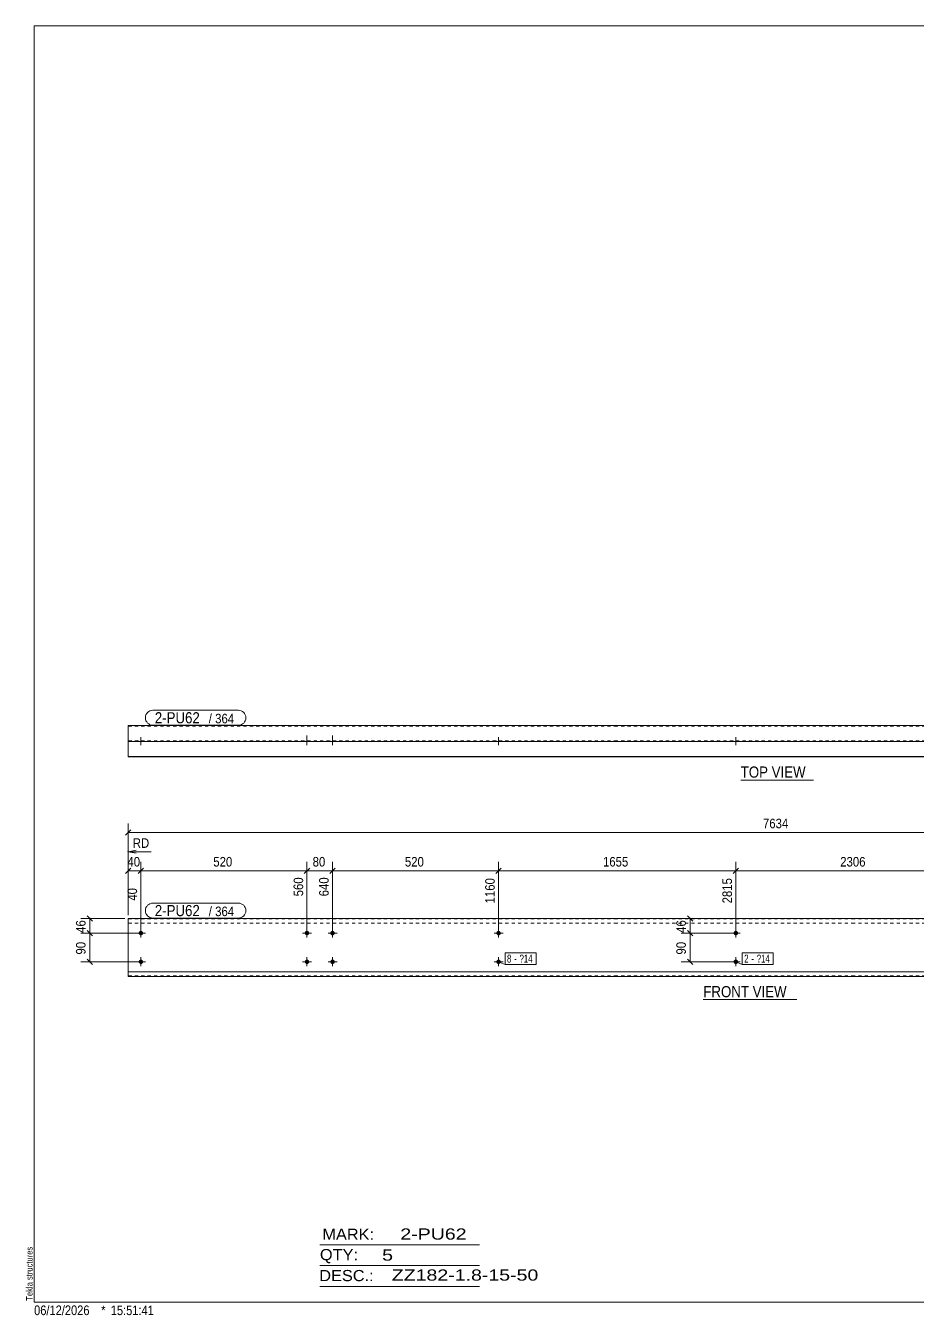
# Model space of a CAD drawing. Header units: millimetres. Extents: x 2 to 579, y 1 to 405.
# Drawn here: x 2.4 to 281.5, y 1 to 405 of the extents above; entities that cross this region are included whole.
import ezdxf

# ---------------------------------------------------------------- set-up
doc = ezdxf.new("R2010")
doc.units = ezdxf.units.MM
doc.linetypes.add('XKITLINE00', pattern=[0])
doc.linetypes.add('XKITLINE01', pattern=[4, 1, -1, 1, -1])
for name, color, linetype, lineweight in [('Bolt', 3, 'Continuous', 0), ('BoltMark', 7, 'Continuous', 0), ('Dimensions', 7, 'Continuous', 0), ('DrawingSheet', 5, 'Continuous', 0), ('OtherObjectType', 7, 'Continuous', 0), ('Part', 2, 'Continuous', 0), ('PartMark', 7, 'Continuous', 0)]:
    doc.layers.add(name, color=color, linetype=linetype, lineweight=lineweight)
doc.styles.add('ARIAL', font='ARIAL.TTF')
doc.styles.add('ARIAL_NARROW', font='ARIALN.TTF')

# ---------------------------------------------------------------- blocks, each defined once
blk = doc.blocks.new('*A2')
at = {"layer": 'Bolt'}
for points in [[(225.44, 120.67), (225.44, 120.63), (225.44, 120.6), (225.43, 120.56), (225.42, 120.53), (225.41, 120.5), (225.4, 120.46), (225.39, 120.43), (225.38, 120.4), (225.36, 120.37), (225.34, 120.34), (225.33, 120.31), (225.31, 120.28), (225.29, 120.26), (225.26, 120.23), (225.24, 120.2), (225.21, 120.18), (225.19, 120.16), (225.16, 120.14), (225.13, 120.12), (225.1, 120.1), (225.07, 120.08), (225.04, 120.07), (225.01, 120.05), (224.98, 120.04), (224.95, 120.03), (224.91, 120.02), (224.88, 120.01), (224.85, 120.01), (224.81, 120), (224.78, 120), (224.74, 120), (224.71, 120), (224.68, 120), (224.64, 120.01), (224.61, 120.01), (224.57, 120.02), (224.54, 120.03), (224.51, 120.04), (224.48, 120.05), (224.44, 120.07), (224.41, 120.08), (224.38, 120.1), (224.36, 120.12), (224.33, 120.14), (224.3, 120.16), (224.27, 120.18), (224.25, 120.2), (224.23, 120.23), (224.2, 120.26), (224.18, 120.28), (224.16, 120.31), (224.14, 120.34), (224.13, 120.37), (224.11, 120.4), (224.1, 120.43), (224.08, 120.46), (224.07, 120.5), (224.06, 120.53), (224.06, 120.56), (224.05, 120.6), (224.05, 120.63), (224.04, 120.67), (224.04, 120.7), (224.04, 120.73), (224.05, 120.77), (224.05, 120.8), (224.06, 120.84), (224.06, 120.87), (224.07, 120.9), (224.08, 120.94), (224.1, 120.97), (224.11, 121), (224.13, 121.03), (224.14, 121.06), (224.16, 121.09), (224.18, 121.12), (224.2, 121.14), (224.23, 121.17), (224.25, 121.19), (224.27, 121.22), (224.3, 121.24), (224.33, 121.26), (224.36, 121.28), (224.38, 121.3), (224.41, 121.32), (224.44, 121.33), (224.48, 121.35), (224.51, 121.36), (224.54, 121.37), (224.57, 121.38), (224.61, 121.39), (224.64, 121.39), (224.68, 121.4), (224.71, 121.4), (224.74, 121.4), (224.78, 121.4), (224.81, 121.4), (224.85, 121.39), (224.88, 121.39), (224.91, 121.38), (224.95, 121.37), (224.98, 121.36), (225.01, 121.35), (225.04, 121.33), (225.07, 121.32), (225.1, 121.3), (225.13, 121.28), (225.16, 121.26), (225.19, 121.24), (225.21, 121.22), (225.24, 121.19), (225.26, 121.17), (225.29, 121.14), (225.31, 121.12), (225.33, 121.09), (225.34, 121.06), (225.36, 121.03), (225.38, 121), (225.39, 120.97), (225.4, 120.94), (225.41, 120.9), (225.42, 120.87), (225.43, 120.84), (225.44, 120.8), (225.44, 120.77), (225.44, 120.73), (225.44, 120.7)], [(225.44, 111.67), (225.44, 111.63), (225.44, 111.6), (225.43, 111.56), (225.42, 111.53), (225.41, 111.5), (225.4, 111.46), (225.39, 111.43), (225.38, 111.4), (225.36, 111.37), (225.34, 111.34), (225.33, 111.31), (225.31, 111.28), (225.29, 111.26), (225.26, 111.23), (225.24, 111.2), (225.21, 111.18), (225.19, 111.16), (225.16, 111.14), (225.13, 111.12), (225.1, 111.1), (225.07, 111.08), (225.04, 111.07), (225.01, 111.05), (224.98, 111.04), (224.95, 111.03), (224.91, 111.02), (224.88, 111.01), (224.85, 111.01), (224.81, 111), (224.78, 111), (224.74, 111), (224.71, 111), (224.68, 111), (224.64, 111.01), (224.61, 111.01), (224.57, 111.02), (224.54, 111.03), (224.51, 111.04), (224.48, 111.05), (224.44, 111.07), (224.41, 111.08), (224.38, 111.1), (224.36, 111.12), (224.33, 111.14), (224.3, 111.16), (224.27, 111.18), (224.25, 111.2), (224.23, 111.23), (224.2, 111.26), (224.18, 111.28), (224.16, 111.31), (224.14, 111.34), (224.13, 111.37), (224.11, 111.4), (224.1, 111.43), (224.08, 111.46), (224.07, 111.5), (224.06, 111.53), (224.06, 111.56), (224.05, 111.6), (224.05, 111.63), (224.04, 111.67), (224.04, 111.7), (224.04, 111.73), (224.05, 111.77), (224.05, 111.8), (224.06, 111.84), (224.06, 111.87), (224.07, 111.9), (224.08, 111.94), (224.1, 111.97), (224.11, 112), (224.13, 112.03), (224.14, 112.06), (224.16, 112.09), (224.18, 112.12), (224.2, 112.14), (224.23, 112.17), (224.25, 112.19), (224.27, 112.22), (224.3, 112.24), (224.33, 112.26), (224.36, 112.28), (224.38, 112.3), (224.41, 112.32), (224.44, 112.33), (224.48, 112.35), (224.51, 112.36), (224.54, 112.37), (224.57, 112.38), (224.61, 112.39), (224.64, 112.39), (224.68, 112.4), (224.71, 112.4), (224.74, 112.4), (224.78, 112.4), (224.81, 112.4), (224.85, 112.39), (224.88, 112.39), (224.91, 112.38), (224.95, 112.37), (224.98, 112.36), (225.01, 112.35), (225.04, 112.33), (225.07, 112.32), (225.1, 112.3), (225.13, 112.28), (225.16, 112.26), (225.19, 112.24), (225.21, 112.22), (225.24, 112.19), (225.26, 112.17), (225.29, 112.14), (225.31, 112.12), (225.33, 112.09), (225.34, 112.06), (225.36, 112.03), (225.38, 112), (225.39, 111.97), (225.4, 111.94), (225.41, 111.9), (225.42, 111.87), (225.43, 111.84), (225.44, 111.8), (225.44, 111.77), (225.44, 111.73), (225.44, 111.7)]]:
    blk.add_hatch(color=3, dxfattribs=at).paths.add_polyline_path(points, flags=17)
at = {"layer": 'Bolt', "color": 3, "linetype": 'XKITLINE00', "lineweight": 0}
for p, q in [((224.74, 122.1), (224.74, 119.3)), ((223.34, 120.7), (226.14, 120.7)), ((223.34, 111.7), (226.14, 111.7)), ((224.74, 113.1), (224.74, 110.3))]:
    blk.add_line(p, q, dxfattribs=at)
blk = doc.blocks.new('*A4')
at = {"layer": 'Bolt'}
for points in [[(91.15, 120.67), (91.15, 120.63), (91.14, 120.6), (91.14, 120.56), (91.13, 120.53), (91.12, 120.5), (91.11, 120.46), (91.1, 120.43), (91.08, 120.4), (91.07, 120.37), (91.05, 120.34), (91.03, 120.31), (91.01, 120.28), (90.99, 120.26), (90.97, 120.23), (90.94, 120.2), (90.92, 120.18), (90.89, 120.16), (90.87, 120.14), (90.84, 120.12), (90.81, 120.1), (90.78, 120.08), (90.75, 120.07), (90.72, 120.05), (90.69, 120.04), (90.65, 120.03), (90.62, 120.02), (90.59, 120.01), (90.55, 120.01), (90.52, 120), (90.48, 120), (90.45, 120), (90.42, 120), (90.38, 120), (90.35, 120.01), (90.31, 120.01), (90.28, 120.02), (90.25, 120.03), (90.21, 120.04), (90.18, 120.05), (90.15, 120.07), (90.12, 120.08), (90.09, 120.1), (90.06, 120.12), (90.03, 120.14), (90.01, 120.16), (89.98, 120.18), (89.96, 120.2), (89.93, 120.23), (89.91, 120.26), (89.89, 120.28), (89.87, 120.31), (89.85, 120.34), (89.83, 120.37), (89.82, 120.4), (89.8, 120.43), (89.79, 120.46), (89.78, 120.5), (89.77, 120.53), (89.76, 120.56), (89.76, 120.6), (89.75, 120.63), (89.75, 120.67), (89.75, 120.7), (89.75, 120.73), (89.75, 120.77), (89.76, 120.8), (89.76, 120.84), (89.77, 120.87), (89.78, 120.9), (89.79, 120.94), (89.8, 120.97), (89.82, 121), (89.83, 121.03), (89.85, 121.06), (89.87, 121.09), (89.89, 121.12), (89.91, 121.14), (89.93, 121.17), (89.96, 121.19), (89.98, 121.22), (90.01, 121.24), (90.03, 121.26), (90.06, 121.28), (90.09, 121.3), (90.12, 121.32), (90.15, 121.33), (90.18, 121.35), (90.21, 121.36), (90.25, 121.37), (90.28, 121.38), (90.31, 121.39), (90.35, 121.39), (90.38, 121.4), (90.42, 121.4), (90.45, 121.4), (90.48, 121.4), (90.52, 121.4), (90.55, 121.39), (90.59, 121.39), (90.62, 121.38), (90.65, 121.37), (90.69, 121.36), (90.72, 121.35), (90.75, 121.33), (90.78, 121.32), (90.81, 121.3), (90.84, 121.28), (90.87, 121.26), (90.89, 121.24), (90.92, 121.22), (90.94, 121.19), (90.97, 121.17), (90.99, 121.14), (91.01, 121.12), (91.03, 121.09), (91.05, 121.06), (91.07, 121.03), (91.08, 121), (91.1, 120.97), (91.11, 120.94), (91.12, 120.9), (91.13, 120.87), (91.14, 120.84), (91.14, 120.8), (91.15, 120.77), (91.15, 120.73), (91.15, 120.7)], [(99.15, 120.67), (99.15, 120.63), (99.14, 120.6), (99.14, 120.56), (99.13, 120.53), (99.12, 120.5), (99.11, 120.46), (99.1, 120.43), (99.08, 120.4), (99.07, 120.37), (99.05, 120.34), (99.03, 120.31), (99.01, 120.28), (98.99, 120.26), (98.97, 120.23), (98.94, 120.2), (98.92, 120.18), (98.89, 120.16), (98.87, 120.14), (98.84, 120.12), (98.81, 120.1), (98.78, 120.08), (98.75, 120.07), (98.72, 120.05), (98.69, 120.04), (98.65, 120.03), (98.62, 120.02), (98.59, 120.01), (98.55, 120.01), (98.52, 120), (98.48, 120), (98.45, 120), (98.42, 120), (98.38, 120), (98.35, 120.01), (98.31, 120.01), (98.28, 120.02), (98.25, 120.03), (98.21, 120.04), (98.18, 120.05), (98.15, 120.07), (98.12, 120.08), (98.09, 120.1), (98.06, 120.12), (98.03, 120.14), (98.01, 120.16), (97.98, 120.18), (97.96, 120.2), (97.93, 120.23), (97.91, 120.26), (97.89, 120.28), (97.87, 120.31), (97.85, 120.34), (97.83, 120.37), (97.82, 120.4), (97.8, 120.43), (97.79, 120.46), (97.78, 120.5), (97.77, 120.53), (97.76, 120.56), (97.76, 120.6), (97.75, 120.63), (97.75, 120.67), (97.75, 120.7), (97.75, 120.73), (97.75, 120.77), (97.76, 120.8), (97.76, 120.84), (97.77, 120.87), (97.78, 120.9), (97.79, 120.94), (97.8, 120.97), (97.82, 121), (97.83, 121.03), (97.85, 121.06), (97.87, 121.09), (97.89, 121.12), (97.91, 121.14), (97.93, 121.17), (97.96, 121.19), (97.98, 121.22), (98.01, 121.24), (98.03, 121.26), (98.06, 121.28), (98.09, 121.3), (98.12, 121.32), (98.15, 121.33), (98.18, 121.35), (98.21, 121.36), (98.25, 121.37), (98.28, 121.38), (98.31, 121.39), (98.35, 121.39), (98.38, 121.4), (98.42, 121.4), (98.45, 121.4), (98.48, 121.4), (98.52, 121.4), (98.55, 121.39), (98.59, 121.39), (98.62, 121.38), (98.65, 121.37), (98.69, 121.36), (98.72, 121.35), (98.75, 121.33), (98.78, 121.32), (98.81, 121.3), (98.84, 121.28), (98.87, 121.26), (98.89, 121.24), (98.92, 121.22), (98.94, 121.19), (98.97, 121.17), (98.99, 121.14), (99.01, 121.12), (99.03, 121.09), (99.05, 121.06), (99.07, 121.03), (99.08, 121), (99.1, 120.97), (99.11, 120.94), (99.12, 120.9), (99.13, 120.87), (99.14, 120.84), (99.14, 120.8), (99.15, 120.77), (99.15, 120.73), (99.15, 120.7)], [(91.15, 111.67), (91.15, 111.63), (91.14, 111.6), (91.14, 111.56), (91.13, 111.53), (91.12, 111.5), (91.11, 111.46), (91.1, 111.43), (91.08, 111.4), (91.07, 111.37), (91.05, 111.34), (91.03, 111.31), (91.01, 111.28), (90.99, 111.26), (90.97, 111.23), (90.94, 111.2), (90.92, 111.18), (90.89, 111.16), (90.87, 111.14), (90.84, 111.12), (90.81, 111.1), (90.78, 111.08), (90.75, 111.07), (90.72, 111.05), (90.69, 111.04), (90.65, 111.03), (90.62, 111.02), (90.59, 111.01), (90.55, 111.01), (90.52, 111), (90.48, 111), (90.45, 111), (90.42, 111), (90.38, 111), (90.35, 111.01), (90.31, 111.01), (90.28, 111.02), (90.25, 111.03), (90.21, 111.04), (90.18, 111.05), (90.15, 111.07), (90.12, 111.08), (90.09, 111.1), (90.06, 111.12), (90.03, 111.14), (90.01, 111.16), (89.98, 111.18), (89.96, 111.2), (89.93, 111.23), (89.91, 111.26), (89.89, 111.28), (89.87, 111.31), (89.85, 111.34), (89.83, 111.37), (89.82, 111.4), (89.8, 111.43), (89.79, 111.46), (89.78, 111.5), (89.77, 111.53), (89.76, 111.56), (89.76, 111.6), (89.75, 111.63), (89.75, 111.67), (89.75, 111.7), (89.75, 111.73), (89.75, 111.77), (89.76, 111.8), (89.76, 111.84), (89.77, 111.87), (89.78, 111.9), (89.79, 111.94), (89.8, 111.97), (89.82, 112), (89.83, 112.03), (89.85, 112.06), (89.87, 112.09), (89.89, 112.12), (89.91, 112.14), (89.93, 112.17), (89.96, 112.19), (89.98, 112.22), (90.01, 112.24), (90.03, 112.26), (90.06, 112.28), (90.09, 112.3), (90.12, 112.32), (90.15, 112.33), (90.18, 112.35), (90.21, 112.36), (90.25, 112.37), (90.28, 112.38), (90.31, 112.39), (90.35, 112.39), (90.38, 112.4), (90.42, 112.4), (90.45, 112.4), (90.48, 112.4), (90.52, 112.4), (90.55, 112.39), (90.59, 112.39), (90.62, 112.38), (90.65, 112.37), (90.69, 112.36), (90.72, 112.35), (90.75, 112.33), (90.78, 112.32), (90.81, 112.3), (90.84, 112.28), (90.87, 112.26), (90.89, 112.24), (90.92, 112.22), (90.94, 112.19), (90.97, 112.17), (90.99, 112.14), (91.01, 112.12), (91.03, 112.09), (91.05, 112.06), (91.07, 112.03), (91.08, 112), (91.1, 111.97), (91.11, 111.94), (91.12, 111.9), (91.13, 111.87), (91.14, 111.84), (91.14, 111.8), (91.15, 111.77), (91.15, 111.73), (91.15, 111.7)], [(99.15, 111.67), (99.15, 111.63), (99.14, 111.6), (99.14, 111.56), (99.13, 111.53), (99.12, 111.5), (99.11, 111.46), (99.1, 111.43), (99.08, 111.4), (99.07, 111.37), (99.05, 111.34), (99.03, 111.31), (99.01, 111.28), (98.99, 111.26), (98.97, 111.23), (98.94, 111.2), (98.92, 111.18), (98.89, 111.16), (98.87, 111.14), (98.84, 111.12), (98.81, 111.1), (98.78, 111.08), (98.75, 111.07), (98.72, 111.05), (98.69, 111.04), (98.65, 111.03), (98.62, 111.02), (98.59, 111.01), (98.55, 111.01), (98.52, 111), (98.48, 111), (98.45, 111), (98.42, 111), (98.38, 111), (98.35, 111.01), (98.31, 111.01), (98.28, 111.02), (98.25, 111.03), (98.21, 111.04), (98.18, 111.05), (98.15, 111.07), (98.12, 111.08), (98.09, 111.1), (98.06, 111.12), (98.03, 111.14), (98.01, 111.16), (97.98, 111.18), (97.96, 111.2), (97.93, 111.23), (97.91, 111.26), (97.89, 111.28), (97.87, 111.31), (97.85, 111.34), (97.83, 111.37), (97.82, 111.4), (97.8, 111.43), (97.79, 111.46), (97.78, 111.5), (97.77, 111.53), (97.76, 111.56), (97.76, 111.6), (97.75, 111.63), (97.75, 111.67), (97.75, 111.7), (97.75, 111.73), (97.75, 111.77), (97.76, 111.8), (97.76, 111.84), (97.77, 111.87), (97.78, 111.9), (97.79, 111.94), (97.8, 111.97), (97.82, 112), (97.83, 112.03), (97.85, 112.06), (97.87, 112.09), (97.89, 112.12), (97.91, 112.14), (97.93, 112.17), (97.96, 112.19), (97.98, 112.22), (98.01, 112.24), (98.03, 112.26), (98.06, 112.28), (98.09, 112.3), (98.12, 112.32), (98.15, 112.33), (98.18, 112.35), (98.21, 112.36), (98.25, 112.37), (98.28, 112.38), (98.31, 112.39), (98.35, 112.39), (98.38, 112.4), (98.42, 112.4), (98.45, 112.4), (98.48, 112.4), (98.52, 112.4), (98.55, 112.39), (98.59, 112.39), (98.62, 112.38), (98.65, 112.37), (98.69, 112.36), (98.72, 112.35), (98.75, 112.33), (98.78, 112.32), (98.81, 112.3), (98.84, 112.28), (98.87, 112.26), (98.89, 112.24), (98.92, 112.22), (98.94, 112.19), (98.97, 112.17), (98.99, 112.14), (99.01, 112.12), (99.03, 112.09), (99.05, 112.06), (99.07, 112.03), (99.08, 112), (99.1, 111.97), (99.11, 111.94), (99.12, 111.9), (99.13, 111.87), (99.14, 111.84), (99.14, 111.8), (99.15, 111.77), (99.15, 111.73), (99.15, 111.7)]]:
    blk.add_hatch(color=3, dxfattribs=at).paths.add_polyline_path(points, flags=17)
at = {"layer": 'Bolt', "color": 3, "linetype": 'XKITLINE00', "lineweight": 0}
for p, q in [((90.45, 122.1), (90.45, 119.3)), ((98.45, 122.1), (98.45, 119.3)), ((89.05, 120.7), (91.85, 120.7)), ((97.05, 120.7), (99.85, 120.7)), ((89.05, 111.7), (91.85, 111.7)), ((90.45, 113.1), (90.45, 110.3)), ((97.05, 111.7), (99.85, 111.7)), ((98.45, 113.1), (98.45, 110.3))]:
    blk.add_line(p, q, dxfattribs=at)
blk = doc.blocks.new('*A6')
at = {"layer": 'Bolt'}
for points in [[(39.15, 120.67), (39.15, 120.63), (39.14, 120.6), (39.14, 120.56), (39.13, 120.53), (39.12, 120.5), (39.11, 120.46), (39.1, 120.43), (39.08, 120.4), (39.07, 120.37), (39.05, 120.34), (39.03, 120.31), (39.01, 120.28), (38.99, 120.26), (38.97, 120.23), (38.94, 120.2), (38.92, 120.18), (38.89, 120.16), (38.87, 120.14), (38.84, 120.12), (38.81, 120.1), (38.78, 120.08), (38.75, 120.07), (38.72, 120.05), (38.69, 120.04), (38.65, 120.03), (38.62, 120.02), (38.59, 120.01), (38.55, 120.01), (38.52, 120), (38.48, 120), (38.45, 120), (38.42, 120), (38.38, 120), (38.35, 120.01), (38.31, 120.01), (38.28, 120.02), (38.25, 120.03), (38.21, 120.04), (38.18, 120.05), (38.15, 120.07), (38.12, 120.08), (38.09, 120.1), (38.06, 120.12), (38.03, 120.14), (38.01, 120.16), (37.98, 120.18), (37.96, 120.2), (37.93, 120.23), (37.91, 120.26), (37.89, 120.28), (37.87, 120.31), (37.85, 120.34), (37.83, 120.37), (37.82, 120.4), (37.8, 120.43), (37.79, 120.46), (37.78, 120.5), (37.77, 120.53), (37.76, 120.56), (37.76, 120.6), (37.75, 120.63), (37.75, 120.67), (37.75, 120.7), (37.75, 120.73), (37.75, 120.77), (37.76, 120.8), (37.76, 120.84), (37.77, 120.87), (37.78, 120.9), (37.79, 120.94), (37.8, 120.97), (37.82, 121), (37.83, 121.03), (37.85, 121.06), (37.87, 121.09), (37.89, 121.12), (37.91, 121.14), (37.93, 121.17), (37.96, 121.19), (37.98, 121.22), (38.01, 121.24), (38.03, 121.26), (38.06, 121.28), (38.09, 121.3), (38.12, 121.32), (38.15, 121.33), (38.18, 121.35), (38.21, 121.36), (38.25, 121.37), (38.28, 121.38), (38.31, 121.39), (38.35, 121.39), (38.38, 121.4), (38.42, 121.4), (38.45, 121.4), (38.48, 121.4), (38.52, 121.4), (38.55, 121.39), (38.59, 121.39), (38.62, 121.38), (38.65, 121.37), (38.69, 121.36), (38.72, 121.35), (38.75, 121.33), (38.78, 121.32), (38.81, 121.3), (38.84, 121.28), (38.87, 121.26), (38.89, 121.24), (38.92, 121.22), (38.94, 121.19), (38.97, 121.17), (38.99, 121.14), (39.01, 121.12), (39.03, 121.09), (39.05, 121.06), (39.07, 121.03), (39.08, 121), (39.1, 120.97), (39.11, 120.94), (39.12, 120.9), (39.13, 120.87), (39.14, 120.84), (39.14, 120.8), (39.15, 120.77), (39.15, 120.73), (39.15, 120.7)], [(151.15, 120.67), (151.15, 120.63), (151.14, 120.6), (151.14, 120.56), (151.13, 120.53), (151.12, 120.5), (151.11, 120.46), (151.1, 120.43), (151.08, 120.4), (151.07, 120.37), (151.05, 120.34), (151.03, 120.31), (151.01, 120.28), (150.99, 120.26), (150.97, 120.23), (150.94, 120.2), (150.92, 120.18), (150.89, 120.16), (150.87, 120.14), (150.84, 120.12), (150.81, 120.1), (150.78, 120.08), (150.75, 120.07), (150.72, 120.05), (150.69, 120.04), (150.65, 120.03), (150.62, 120.02), (150.59, 120.01), (150.55, 120.01), (150.52, 120), (150.48, 120), (150.45, 120), (150.42, 120), (150.38, 120), (150.35, 120.01), (150.31, 120.01), (150.28, 120.02), (150.25, 120.03), (150.21, 120.04), (150.18, 120.05), (150.15, 120.07), (150.12, 120.08), (150.09, 120.1), (150.06, 120.12), (150.03, 120.14), (150.01, 120.16), (149.98, 120.18), (149.96, 120.2), (149.93, 120.23), (149.91, 120.26), (149.89, 120.28), (149.87, 120.31), (149.85, 120.34), (149.83, 120.37), (149.82, 120.4), (149.8, 120.43), (149.79, 120.46), (149.78, 120.5), (149.77, 120.53), (149.76, 120.56), (149.76, 120.6), (149.75, 120.63), (149.75, 120.67), (149.75, 120.7), (149.75, 120.73), (149.75, 120.77), (149.76, 120.8), (149.76, 120.84), (149.77, 120.87), (149.78, 120.9), (149.79, 120.94), (149.8, 120.97), (149.82, 121), (149.83, 121.03), (149.85, 121.06), (149.87, 121.09), (149.89, 121.12), (149.91, 121.14), (149.93, 121.17), (149.96, 121.19), (149.98, 121.22), (150.01, 121.24), (150.03, 121.26), (150.06, 121.28), (150.09, 121.3), (150.12, 121.32), (150.15, 121.33), (150.18, 121.35), (150.21, 121.36), (150.25, 121.37), (150.28, 121.38), (150.31, 121.39), (150.35, 121.39), (150.38, 121.4), (150.42, 121.4), (150.45, 121.4), (150.48, 121.4), (150.52, 121.4), (150.55, 121.39), (150.59, 121.39), (150.62, 121.38), (150.65, 121.37), (150.69, 121.36), (150.72, 121.35), (150.75, 121.33), (150.78, 121.32), (150.81, 121.3), (150.84, 121.28), (150.87, 121.26), (150.89, 121.24), (150.92, 121.22), (150.94, 121.19), (150.97, 121.17), (150.99, 121.14), (151.01, 121.12), (151.03, 121.09), (151.05, 121.06), (151.07, 121.03), (151.08, 121), (151.1, 120.97), (151.11, 120.94), (151.12, 120.9), (151.13, 120.87), (151.14, 120.84), (151.14, 120.8), (151.15, 120.77), (151.15, 120.73), (151.15, 120.7)], [(39.15, 111.67), (39.15, 111.63), (39.14, 111.6), (39.14, 111.56), (39.13, 111.53), (39.12, 111.5), (39.11, 111.46), (39.1, 111.43), (39.08, 111.4), (39.07, 111.37), (39.05, 111.34), (39.03, 111.31), (39.01, 111.28), (38.99, 111.26), (38.97, 111.23), (38.94, 111.2), (38.92, 111.18), (38.89, 111.16), (38.87, 111.14), (38.84, 111.12), (38.81, 111.1), (38.78, 111.08), (38.75, 111.07), (38.72, 111.05), (38.69, 111.04), (38.65, 111.03), (38.62, 111.02), (38.59, 111.01), (38.55, 111.01), (38.52, 111), (38.48, 111), (38.45, 111), (38.42, 111), (38.38, 111), (38.35, 111.01), (38.31, 111.01), (38.28, 111.02), (38.25, 111.03), (38.21, 111.04), (38.18, 111.05), (38.15, 111.07), (38.12, 111.08), (38.09, 111.1), (38.06, 111.12), (38.03, 111.14), (38.01, 111.16), (37.98, 111.18), (37.96, 111.2), (37.93, 111.23), (37.91, 111.26), (37.89, 111.28), (37.87, 111.31), (37.85, 111.34), (37.83, 111.37), (37.82, 111.4), (37.8, 111.43), (37.79, 111.46), (37.78, 111.5), (37.77, 111.53), (37.76, 111.56), (37.76, 111.6), (37.75, 111.63), (37.75, 111.67), (37.75, 111.7), (37.75, 111.73), (37.75, 111.77), (37.76, 111.8), (37.76, 111.84), (37.77, 111.87), (37.78, 111.9), (37.79, 111.94), (37.8, 111.97), (37.82, 112), (37.83, 112.03), (37.85, 112.06), (37.87, 112.09), (37.89, 112.12), (37.91, 112.14), (37.93, 112.17), (37.96, 112.19), (37.98, 112.22), (38.01, 112.24), (38.03, 112.26), (38.06, 112.28), (38.09, 112.3), (38.12, 112.32), (38.15, 112.33), (38.18, 112.35), (38.21, 112.36), (38.25, 112.37), (38.28, 112.38), (38.31, 112.39), (38.35, 112.39), (38.38, 112.4), (38.42, 112.4), (38.45, 112.4), (38.48, 112.4), (38.52, 112.4), (38.55, 112.39), (38.59, 112.39), (38.62, 112.38), (38.65, 112.37), (38.69, 112.36), (38.72, 112.35), (38.75, 112.33), (38.78, 112.32), (38.81, 112.3), (38.84, 112.28), (38.87, 112.26), (38.89, 112.24), (38.92, 112.22), (38.94, 112.19), (38.97, 112.17), (38.99, 112.14), (39.01, 112.12), (39.03, 112.09), (39.05, 112.06), (39.07, 112.03), (39.08, 112), (39.1, 111.97), (39.11, 111.94), (39.12, 111.9), (39.13, 111.87), (39.14, 111.84), (39.14, 111.8), (39.15, 111.77), (39.15, 111.73), (39.15, 111.7)], [(151.15, 111.67), (151.15, 111.63), (151.14, 111.6), (151.14, 111.56), (151.13, 111.53), (151.12, 111.5), (151.11, 111.46), (151.1, 111.43), (151.08, 111.4), (151.07, 111.37), (151.05, 111.34), (151.03, 111.31), (151.01, 111.28), (150.99, 111.26), (150.97, 111.23), (150.94, 111.2), (150.92, 111.18), (150.89, 111.16), (150.87, 111.14), (150.84, 111.12), (150.81, 111.1), (150.78, 111.08), (150.75, 111.07), (150.72, 111.05), (150.69, 111.04), (150.65, 111.03), (150.62, 111.02), (150.59, 111.01), (150.55, 111.01), (150.52, 111), (150.48, 111), (150.45, 111), (150.42, 111), (150.38, 111), (150.35, 111.01), (150.31, 111.01), (150.28, 111.02), (150.25, 111.03), (150.21, 111.04), (150.18, 111.05), (150.15, 111.07), (150.12, 111.08), (150.09, 111.1), (150.06, 111.12), (150.03, 111.14), (150.01, 111.16), (149.98, 111.18), (149.96, 111.2), (149.93, 111.23), (149.91, 111.26), (149.89, 111.28), (149.87, 111.31), (149.85, 111.34), (149.83, 111.37), (149.82, 111.4), (149.8, 111.43), (149.79, 111.46), (149.78, 111.5), (149.77, 111.53), (149.76, 111.56), (149.76, 111.6), (149.75, 111.63), (149.75, 111.67), (149.75, 111.7), (149.75, 111.73), (149.75, 111.77), (149.76, 111.8), (149.76, 111.84), (149.77, 111.87), (149.78, 111.9), (149.79, 111.94), (149.8, 111.97), (149.82, 112), (149.83, 112.03), (149.85, 112.06), (149.87, 112.09), (149.89, 112.12), (149.91, 112.14), (149.93, 112.17), (149.96, 112.19), (149.98, 112.22), (150.01, 112.24), (150.03, 112.26), (150.06, 112.28), (150.09, 112.3), (150.12, 112.32), (150.15, 112.33), (150.18, 112.35), (150.21, 112.36), (150.25, 112.37), (150.28, 112.38), (150.31, 112.39), (150.35, 112.39), (150.38, 112.4), (150.42, 112.4), (150.45, 112.4), (150.48, 112.4), (150.52, 112.4), (150.55, 112.39), (150.59, 112.39), (150.62, 112.38), (150.65, 112.37), (150.69, 112.36), (150.72, 112.35), (150.75, 112.33), (150.78, 112.32), (150.81, 112.3), (150.84, 112.28), (150.87, 112.26), (150.89, 112.24), (150.92, 112.22), (150.94, 112.19), (150.97, 112.17), (150.99, 112.14), (151.01, 112.12), (151.03, 112.09), (151.05, 112.06), (151.07, 112.03), (151.08, 112), (151.1, 111.97), (151.11, 111.94), (151.12, 111.9), (151.13, 111.87), (151.14, 111.84), (151.14, 111.8), (151.15, 111.77), (151.15, 111.73), (151.15, 111.7)]]:
    blk.add_hatch(color=3, dxfattribs=at).paths.add_polyline_path(points, flags=17)
at = {"layer": 'Bolt', "color": 3, "linetype": 'XKITLINE00', "lineweight": 0}
for p, q in [((38.45, 122.1), (38.45, 119.3)), ((150.45, 122.1), (150.45, 119.3)), ((37.05, 120.7), (39.85, 120.7)), ((149.05, 120.7), (151.85, 120.7)), ((37.05, 111.7), (39.85, 111.7)), ((38.45, 113.1), (38.45, 110.3)), ((149.05, 111.7), (151.85, 111.7)), ((150.45, 113.1), (150.45, 110.3))]:
    blk.add_line(p, q, dxfattribs=at)
blk = doc.blocks.new('*A7')
at = {"layer": 'Part'}
blk.add_hatch(color=2, dxfattribs=at).paths.add_polyline_path([(410.12, 126.7), (411.72, 126.7), (410.92, 125.3)], flags=17)
at = {"layer": 'Part', "color": 2, "linetype": 'XKITLINE00', "lineweight": 0}
for p, q in [((34.45, 107.1), (34.45, 125.3)), ((187.55, 125.3), (34.45, 125.3)), ((261.84, 125.3), (187.65, 125.3)), ((336.13, 125.3), (261.94, 125.3)), ((440.92, 125.3), (336.23, 125.3)), ((410.92, 125.3), (410.12, 126.7)), ((410.12, 126.7), (411.72, 126.7)), ((411.72, 126.7), (410.92, 125.3)), ((440.92, 125.3), (440.92, 107.1)), ((187.55, 108.6), (34.45, 108.6)), ((187.55, 107.1), (34.45, 107.1)), ((261.84, 108.6), (187.65, 108.6)), ((261.84, 107.1), (187.65, 107.1)), ((336.13, 108.6), (261.94, 108.6)), ((336.13, 107.1), (261.94, 107.1)), ((440.92, 108.6), (336.23, 108.6)), ((440.92, 107.1), (336.23, 107.1))]:
    blk.add_line(p, q, dxfattribs=at)
at = {"layer": 'Part', "color": 7, "linetype": 'XKITLINE01', "lineweight": 0}
for p, q in [((187.55, 125.12), (34.45, 125.12)), ((187.55, 123.8), (34.45, 123.8)), ((261.84, 125.12), (187.65, 125.12)), ((261.84, 123.8), (187.65, 123.8)), ((336.13, 125.12), (261.94, 125.12)), ((336.13, 123.8), (261.94, 123.8)), ((440.92, 125.12), (336.23, 125.12)), ((440.92, 123.8), (336.23, 123.8)), ((187.55, 107.28), (34.45, 107.28)), ((261.84, 107.28), (187.65, 107.28)), ((336.13, 107.28), (261.94, 107.28)), ((440.92, 107.28), (336.23, 107.28))]:
    blk.add_line(p, q, dxfattribs=at)
at = {"layer": 'Part', "color": 2, "linetype": 'XKITLINE00', "lineweight": 0}
blk.add_circle((410.92, 126.2), 1, dxfattribs=at)
blk = doc.blocks.new('*A9')
at = {"layer": 'Bolt'}
blk.add_hatch(color=3, dxfattribs=at).paths.add_polyline_path([(224.04, 180.72), (224.04, 180.9), (225.44, 180.9), (225.44, 180.72)], flags=17)
blk.add_hatch(color=3, dxfattribs=at).paths.add_polyline_path([(224.04, 180.72), (224.04, 180.9), (225.44, 180.9), (225.44, 180.72)], flags=17)
at = {"layer": 'Bolt', "color": 3, "linetype": 'XKITLINE00', "lineweight": 0}
for p, q in [((224.74, 179.56), (224.74, 182.06)), ((224.74, 179.56), (224.74, 182.06)), ((224.04, 180.72), (224.04, 180.9)), ((224.04, 180.72), (224.04, 180.9)), ((225.44, 180.72), (225.44, 180.9)), ((225.44, 180.72), (225.44, 180.9))]:
    blk.add_line(p, q, dxfattribs=at)
blk = doc.blocks.new('*A11')
at = {"layer": 'Bolt'}
for points in [[(91.15, 180.9), (91.15, 180.72), (89.75, 180.72), (89.75, 180.9)], [(91.15, 180.9), (91.15, 180.72), (89.75, 180.72), (89.75, 180.9)], [(99.15, 180.9), (99.15, 180.72), (97.75, 180.72), (97.75, 180.9)], [(99.15, 180.9), (99.15, 180.72), (97.75, 180.72), (97.75, 180.9)]]:
    blk.add_hatch(color=3, dxfattribs=at).paths.add_polyline_path(points, flags=17)
at = {"layer": 'Bolt', "color": 3, "linetype": 'XKITLINE00', "lineweight": 0}
for p, q in [((90.45, 179.56), (90.45, 182.56)), ((90.45, 179.56), (90.45, 182.56)), ((98.45, 179.56), (98.45, 182.56)), ((98.45, 179.56), (98.45, 182.56)), ((89.75, 180.72), (89.75, 180.9)), ((89.75, 180.72), (89.75, 180.9)), ((91.15, 180.72), (91.15, 180.9)), ((91.15, 180.72), (91.15, 180.9)), ((97.75, 180.72), (97.75, 180.9)), ((97.75, 180.72), (97.75, 180.9)), ((99.15, 180.72), (99.15, 180.9)), ((99.15, 180.72), (99.15, 180.9))]:
    blk.add_line(p, q, dxfattribs=at)
blk = doc.blocks.new('*A13')
at = {"layer": 'Bolt'}
for points in [[(39.15, 180.9), (39.15, 180.72), (37.75, 180.72), (37.75, 180.9)], [(39.15, 180.9), (39.15, 180.72), (37.75, 180.72), (37.75, 180.9)], [(151.15, 180.9), (151.15, 180.72), (149.75, 180.72), (149.75, 180.9)], [(151.15, 180.9), (151.15, 180.72), (149.75, 180.72), (149.75, 180.9)]]:
    blk.add_hatch(color=3, dxfattribs=at).paths.add_polyline_path(points, flags=17)
at = {"layer": 'Bolt', "color": 3, "linetype": 'XKITLINE00', "lineweight": 0}
for p, q in [((38.45, 179.56), (38.45, 182.06)), ((38.45, 179.56), (38.45, 182.06)), ((150.45, 179.56), (150.45, 182.06)), ((150.45, 179.56), (150.45, 182.06)), ((37.75, 180.72), (37.75, 180.9)), ((37.75, 180.72), (37.75, 180.9)), ((39.15, 180.72), (39.15, 180.9)), ((39.15, 180.72), (39.15, 180.9)), ((149.75, 180.72), (149.75, 180.9)), ((149.75, 180.72), (149.75, 180.9)), ((151.15, 180.72), (151.15, 180.9)), ((151.15, 180.72), (151.15, 180.9))]:
    blk.add_line(p, q, dxfattribs=at)
blk = doc.blocks.new('*A14')
at = {"layer": 'Part'}
blk.add_hatch(color=2, dxfattribs=at).paths.add_polyline_path([(410.12, 182.21), (411.72, 182.21), (410.92, 180.81)], flags=17)
at = {"layer": 'Part', "color": 2, "linetype": 'XKITLINE00', "lineweight": 0}
for p, q in [((34.45, 185.72), (34.45, 175.9)), ((187.55, 185.72), (34.45, 185.72)), ((261.84, 185.72), (187.65, 185.72)), ((336.13, 185.72), (261.94, 185.72)), ((440.92, 185.72), (336.23, 185.72)), ((410.92, 180.81), (410.12, 182.21)), ((410.12, 182.21), (411.72, 182.21)), ((411.72, 182.21), (410.92, 180.81)), ((440.92, 185.72), (440.92, 175.9)), ((187.55, 180.72), (34.45, 180.72)), ((261.84, 180.72), (187.65, 180.72)), ((336.13, 180.72), (261.94, 180.72)), ((440.92, 180.72), (336.23, 180.72)), ((187.55, 176.08), (34.45, 176.08)), ((34.45, 175.9), (187.55, 175.9)), ((261.84, 176.08), (187.65, 176.08)), ((187.65, 175.9), (261.84, 175.9)), ((336.13, 176.08), (261.94, 176.08)), ((261.94, 175.9), (336.13, 175.9)), ((440.92, 176.08), (336.23, 176.08)), ((336.23, 175.9), (440.92, 175.9))]:
    blk.add_line(p, q, dxfattribs=at)
at = {"layer": 'Part', "color": 7, "linetype": 'XKITLINE01', "lineweight": 0}
for p, q in [((187.55, 185.54), (34.45, 185.54)), ((261.84, 185.54), (187.65, 185.54)), ((336.13, 185.54), (261.94, 185.54)), ((440.92, 185.54), (336.23, 185.54)), ((187.55, 180.9), (34.45, 180.9)), ((261.84, 180.9), (187.65, 180.9)), ((336.13, 180.9), (261.94, 180.9)), ((440.92, 180.9), (336.23, 180.9))]:
    blk.add_line(p, q, dxfattribs=at)
at = {"layer": 'Part', "color": 2, "linetype": 'XKITLINE00', "lineweight": 0}
blk.add_circle((410.92, 181.71), 1, dxfattribs=at)
blk = doc.blocks.new('*A15')
at = {"layer": 'DrawingSheet', "color": 5, "linetype": 'XKITLINE00', "lineweight": 0}
for p, q in [((579, 405), (5, 405)), ((5, 405), (5, 5)), ((579, 5), (579, 405)), ((5, 5), (579, 5))]:
    blk.add_line(p, q, dxfattribs=at)
at = {"layer": 'DrawingSheet', "color": 5, "style": 'ARIAL', "width": 0.85}
blk.add_text('Tekla structures', height=2, rotation=90, dxfattribs=at).set_placement((4.5, 5.5))
blk = doc.blocks.new('*A19')
at = {"layer": 'OtherObjectType', "color": 6, "linetype": 'XKITLINE00', "lineweight": 0}
for p, q in [((94.5, 23), (144.5, 23)), ((94.5, 16.5), (144.5, 16.5)), ((94.5, 10), (144.5, 10))]:
    blk.add_line(p, q, dxfattribs=at)
at = {"layer": 'OtherObjectType', "color": 6, "style": 'ARIAL_NARROW'}
for s, width, p in [('MARK:', 1.275, (95.27, 24.58)), ('2-PU62', 1.525501, (119.69, 24.65)), ('QTY:', 1.275, (94.5, 18.19)), ('5', 1.525501, (113.99, 18.05)), ('DESC.:', 1.275, (94.29, 11.63)), ('ZZ182-1.8-15-50', 1.525501, (117, 11.79))]:
    blk.add_text(s, height=3.5, dxfattribs=dict(at, width=width)).set_placement(p)
blk = doc.blocks.new('*A22')
at = {"layer": 'OtherObjectType', "color": 7, "style": 'ARIAL_NARROW', "width": 1.008832}
for s, p in [('06/12/2026', (4.99, 1)), ('*', (26, 1)), ('15:51:41', (29, 1))]:
    blk.add_text(s, height=3, dxfattribs=at).set_placement(p)
blk = doc.blocks.new('*A23')
at = {"layer": 'Dimensions', "color": 7, "linetype": 'XKITLINE00', "lineweight": 0}
for p, q in [((21.6, 121.55), (23.3, 119.85)), ((37.45, 120.7), (19.6, 120.7)), ((22.45, 111.7), (22.45, 120.7)), ((37.45, 111.7), (19.6, 111.7)), ((21.6, 112.55), (23.3, 110.85))]:
    blk.add_line(p, q, dxfattribs=at)
at = {"layer": 'Dimensions', "color": 3}
for p in [(22.45, 120.7), (22.45, 111.7)]:
    blk.add_point(p, dxfattribs=at)
at = {"layer": 'Dimensions', "color": 3, "style": 'ARIAL', "width": 0.85}
blk.add_text('90', height=3, rotation=90.0002, dxfattribs=at).set_placement((21.1, 113.97))
blk = doc.blocks.new('*A24')
at = {"layer": 'Dimensions', "color": 7, "linetype": 'XKITLINE00', "lineweight": 0}
for p, q in [((33.45, 125.3), (19.6, 125.3)), ((21.6, 126.15), (23.3, 124.45)), ((22.45, 120.7), (22.45, 125.3)), ((21.6, 121.55), (23.3, 119.85)), ((37.45, 120.7), (19.6, 120.7))]:
    blk.add_line(p, q, dxfattribs=at)
at = {"layer": 'Dimensions', "color": 3}
for p in [(22.45, 125.3), (22.45, 120.7)]:
    blk.add_point(p, dxfattribs=at)
at = {"layer": 'Dimensions', "color": 3, "style": 'ARIAL', "width": 0.85}
blk.add_text('46', height=3, rotation=90.0002, dxfattribs=at).set_placement((21.1, 120.77))
blk = doc.blocks.new('*A25')
at = {"layer": 'Dimensions', "color": 7, "linetype": 'XKITLINE00', "lineweight": 0}
for p, q in [((209.6, 121.55), (211.3, 119.85)), ((223.74, 120.7), (207.6, 120.7)), ((210.45, 111.7), (210.45, 120.7)), ((223.74, 111.7), (207.6, 111.7)), ((209.6, 112.55), (211.3, 110.85))]:
    blk.add_line(p, q, dxfattribs=at)
at = {"layer": 'Dimensions', "color": 3}
for p in [(210.45, 120.7), (210.45, 111.7)]:
    blk.add_point(p, dxfattribs=at)
at = {"layer": 'Dimensions', "color": 3, "style": 'ARIAL', "width": 0.85}
blk.add_text('90', height=3, rotation=90.0002, dxfattribs=at).set_placement((209.1, 113.97))
blk = doc.blocks.new('*A26')
at = {"layer": 'Dimensions', "color": 7, "linetype": 'XKITLINE00', "lineweight": 0}
for p, q in [((223.74, 125.3), (207.6, 125.3)), ((209.6, 126.15), (211.3, 124.45)), ((210.45, 120.7), (210.45, 125.3)), ((209.6, 121.55), (211.3, 119.85)), ((223.74, 120.7), (207.6, 120.7))]:
    blk.add_line(p, q, dxfattribs=at)
at = {"layer": 'Dimensions', "color": 3}
for p in [(210.45, 125.3), (210.45, 120.7)]:
    blk.add_point(p, dxfattribs=at)
at = {"layer": 'Dimensions', "color": 3, "style": 'ARIAL', "width": 0.85}
blk.add_text('46', height=3, rotation=90.0002, dxfattribs=at).set_placement((209.1, 120.77))
blk = doc.blocks.new('*A31')
at = {"layer": 'Dimensions', "color": 7, "linetype": 'XKITLINE00', "lineweight": 0}
for p, q in [((34.45, 126.3), (34.45, 155.05)), ((440.92, 126.3), (440.92, 155.05)), ((35.3, 153.05), (33.6, 151.35)), ((34.45, 152.2), (440.92, 152.2)), ((441.77, 153.05), (440.08, 151.35))]:
    blk.add_line(p, q, dxfattribs=at)
at = {"layer": 'Dimensions', "color": 3}
for p in [(34.45, 152.2), (440.92, 152.2)]:
    blk.add_point(p, dxfattribs=at)
at = {"layer": 'Dimensions', "color": 3, "style": 'ARIAL', "width": 0.85}
blk.add_text('7634', height=3, dxfattribs=at).set_placement((233.24, 153.55))
blk = doc.blocks.new('*A32')
at = {"layer": 'Dimensions', "color": 7, "linetype": 'XKITLINE00', "lineweight": 0}
for p, q in [((34.45, 126.3), (34.45, 150.7)), ((36.95, 146.7), (34.45, 146.2)), ((36.95, 145.7), (34.45, 146.2)), ((41.67, 146.2), (34.45, 146.2)), ((34.45, 126.3), (34.45, 143.05)), ((38.45, 121.7), (38.45, 143.05)), ((35.3, 141.05), (33.6, 139.35)), ((34.45, 140.2), (38.45, 140.2)), ((39.3, 141.05), (37.6, 139.35))]:
    blk.add_line(p, q, dxfattribs=at)
at = {"layer": 'Dimensions', "color": 7}
blk.add_point((34.45, 146.2), dxfattribs=at)
at = {"layer": 'Dimensions', "color": 3}
for p in [(34.45, 140.2), (38.45, 140.2)]:
    blk.add_point(p, dxfattribs=at)
at = {"layer": 'Dimensions', "color": 3, "style": 'ARIAL', "width": 0.85}
for s, p in [('RD', (35.89, 147.4)), ('40', (34.22, 141.55))]:
    blk.add_text(s, height=3, dxfattribs=at).set_placement(p)
blk.add_text('40', height=3, rotation=90.0002, dxfattribs=at).set_placement((37.25, 130.85))
blk = doc.blocks.new('*A33')
at = {"layer": 'Dimensions', "color": 7, "linetype": 'XKITLINE00', "lineweight": 0}
for p, q in [((38.45, 121.7), (38.45, 143.05)), ((90.45, 121.7), (90.45, 143.05)), ((39.3, 141.05), (37.6, 139.35)), ((38.45, 140.2), (90.45, 140.2)), ((91.3, 141.05), (89.6, 139.35))]:
    blk.add_line(p, q, dxfattribs=at)
at = {"layer": 'Dimensions', "color": 3}
for p in [(38.45, 140.2), (90.45, 140.2)]:
    blk.add_point(p, dxfattribs=at)
at = {"layer": 'Dimensions', "color": 3, "style": 'ARIAL', "width": 0.85}
blk.add_text('520', height=3, dxfattribs=at).set_placement((61.11, 141.55))
blk.add_text('560', height=3, rotation=90.0002, dxfattribs=at).set_placement((89.25, 132.22))
blk = doc.blocks.new('*A34')
at = {"layer": 'Dimensions', "color": 7, "linetype": 'XKITLINE00', "lineweight": 0}
for p, q in [((90.45, 121.7), (90.45, 143.05)), ((98.45, 121.7), (98.45, 143.05)), ((91.3, 141.05), (89.6, 139.35)), ((90.45, 140.2), (98.45, 140.2)), ((99.3, 141.05), (97.6, 139.35))]:
    blk.add_line(p, q, dxfattribs=at)
at = {"layer": 'Dimensions', "color": 3}
for p in [(90.45, 140.2), (98.45, 140.2)]:
    blk.add_point(p, dxfattribs=at)
at = {"layer": 'Dimensions', "color": 3, "style": 'ARIAL', "width": 0.85}
blk.add_text('80', height=3, dxfattribs=at).set_placement((92.22, 141.55))
blk.add_text('640', height=3, rotation=90.0002, dxfattribs=at).set_placement((97.25, 132.22))
blk = doc.blocks.new('*A35')
at = {"layer": 'Dimensions', "color": 7, "linetype": 'XKITLINE00', "lineweight": 0}
for p, q in [((98.45, 121.7), (98.45, 143.05)), ((150.45, 121.7), (150.45, 143.05)), ((99.3, 141.05), (97.6, 139.35)), ((98.45, 140.2), (150.45, 140.2)), ((151.3, 141.05), (149.6, 139.35))]:
    blk.add_line(p, q, dxfattribs=at)
at = {"layer": 'Dimensions', "color": 3}
for p in [(98.45, 140.2), (150.45, 140.2)]:
    blk.add_point(p, dxfattribs=at)
at = {"layer": 'Dimensions', "color": 3, "style": 'ARIAL', "width": 0.85}
blk.add_text('520', height=3, dxfattribs=at).set_placement((121.11, 141.55))
blk.add_text('1160', height=3, rotation=90.0002, dxfattribs=at).set_placement((149.25, 130))
blk = doc.blocks.new('*A36')
at = {"layer": 'Dimensions', "color": 7, "linetype": 'XKITLINE00', "lineweight": 0}
for p, q in [((150.45, 121.7), (150.45, 143.05)), ((224.74, 121.7), (224.74, 143.05)), ((151.3, 141.05), (149.6, 139.35)), ((150.45, 140.2), (224.74, 140.2)), ((225.59, 141.05), (223.9, 139.35))]:
    blk.add_line(p, q, dxfattribs=at)
at = {"layer": 'Dimensions', "color": 3}
for p in [(150.45, 140.2), (224.74, 140.2)]:
    blk.add_point(p, dxfattribs=at)
at = {"layer": 'Dimensions', "color": 3, "style": 'ARIAL', "width": 0.85}
blk.add_text('1655', height=3, dxfattribs=at).set_placement((183.15, 141.55))
blk.add_text('2815', height=3, rotation=90.0002, dxfattribs=at).set_placement((223.54, 130))
blk = doc.blocks.new('*A37')
at = {"layer": 'Dimensions', "color": 7, "linetype": 'XKITLINE00', "lineweight": 0}
for p, q in [((224.74, 121.7), (224.74, 143.05)), ((299.04, 121.7), (299.04, 143.05)), ((225.59, 141.05), (223.9, 139.35)), ((224.74, 140.2), (299.04, 140.2)), ((299.89, 141.05), (298.19, 139.35))]:
    blk.add_line(p, q, dxfattribs=at)
at = {"layer": 'Dimensions', "color": 3}
for p in [(224.74, 140.2), (299.04, 140.2)]:
    blk.add_point(p, dxfattribs=at)
at = {"layer": 'Dimensions', "color": 3, "style": 'ARIAL', "width": 0.85}
blk.add_text('2306', height=3, dxfattribs=at).set_placement((257.44, 141.55))
blk.add_text('5121', height=3, rotation=90.0002, dxfattribs=at).set_placement((297.84, 130))
blk = doc.blocks.new('*A43')
at = {"layer": 'BoltMark', "color": 7, "linetype": 'XKITLINE00', "lineweight": 0}
for p, q in [((152.49, 114.55), (162.17, 114.55)), ((152.49, 110.85), (152.49, 114.55)), ((162.17, 110.85), (162.17, 114.55)), ((150.45, 111.7), (152.49, 110.85)), ((152.49, 110.85), (162.17, 110.85))]:
    blk.add_line(p, q, dxfattribs=at)
at = {"layer": 'BoltMark', "color": 3, "style": 'ARIAL_NARROW', "width": 0.85}
for s, p in [('8', (153.09, 111.45)), ('?14', (157.02, 111.45)), ('-', (155.36, 111.45))]:
    blk.add_text(s, height=2.5, dxfattribs=at).set_placement(p)
blk = doc.blocks.new('*A45')
at = {"layer": 'BoltMark', "color": 7, "linetype": 'XKITLINE00', "lineweight": 0}
for p, q in [((226.78, 114.55), (236.47, 114.55)), ((226.78, 110.85), (226.78, 114.55)), ((236.47, 110.85), (236.47, 114.55)), ((224.74, 111.7), (226.78, 110.85)), ((226.78, 110.85), (236.47, 110.85))]:
    blk.add_line(p, q, dxfattribs=at)
at = {"layer": 'BoltMark', "color": 3, "style": 'ARIAL_NARROW', "width": 0.85}
for s, p in [('2', (227.38, 111.45)), ('?14', (231.31, 111.45)), ('-', (229.65, 111.45))]:
    blk.add_text(s, height=2.5, dxfattribs=at).set_placement(p)
blk = doc.blocks.new('*A47')
at = {"layer": 'PartMark', "color": 7, "linetype": 'XKITLINE00', "lineweight": 0}
for p, q in [((42.2, 130.1), (68.96, 130.1)), ((42.2, 125.4), (68.96, 125.4))]:
    blk.add_line(p, q, dxfattribs=at)
for centre, start, end in [((42.2, 127.75), 90, 270), ((68.96, 127.75), 270, 90)]:
    blk.add_arc(centre, 2.35, start, end, dxfattribs=at)
at = {"layer": 'PartMark', "color": 1, "style": 'ARIAL', "width": 0.85}
blk.add_text('2-PU62', height=3.5, dxfattribs=at).set_placement((42.8, 126))
at = {"layer": 'PartMark', "color": 3, "style": 'ARIAL', "width": 0.85}
for s, p in [('/', (59.68, 126)), ('364', (61.69, 126))]:
    blk.add_text(s, height=3, dxfattribs=at).set_placement(p)
blk = doc.blocks.new('*A48')
at = {"layer": 'OtherObjectType', "color": 7, "linetype": 'XKITLINE00', "lineweight": 0}
blk.add_line((214.56, 99.85), (243.86, 99.85), dxfattribs=at)
at = {"layer": 'OtherObjectType', "color": 7, "style": 'ARIAL', "width": 0.85}
blk.add_text('FRONT VIEW', height=3.5, dxfattribs=at).set_placement((214.56, 100.6))
blk = doc.blocks.new('*A49')
at = {"layer": 'PartMark', "color": 7, "linetype": 'XKITLINE00', "lineweight": 0}
for p, q in [((42.2, 190.52), (68.96, 190.52)), ((42.2, 185.82), (68.96, 185.82))]:
    blk.add_line(p, q, dxfattribs=at)
for centre, start, end in [((42.2, 188.17), 90, 270), ((68.96, 188.17), 270, 90)]:
    blk.add_arc(centre, 2.35, start, end, dxfattribs=at)
at = {"layer": 'PartMark', "color": 1, "style": 'ARIAL', "width": 0.85}
blk.add_text('2-PU62', height=3.5, dxfattribs=at).set_placement((42.8, 186.42))
at = {"layer": 'PartMark', "color": 3, "style": 'ARIAL', "width": 0.85}
for s, p in [('/', (59.68, 186.42)), ('364', (61.69, 186.42))]:
    blk.add_text(s, height=3, dxfattribs=at).set_placement(p)
blk = doc.blocks.new('*A50')
at = {"layer": 'OtherObjectType', "color": 7, "linetype": 'XKITLINE00', "lineweight": 0}
blk.add_line((226.28, 168.65), (249.1, 168.65), dxfattribs=at)
at = {"layer": 'OtherObjectType', "color": 7, "style": 'ARIAL', "width": 0.85}
blk.add_text('TOP VIEW', height=3.5, dxfattribs=at).set_placement((226.28, 169.4))

msp = doc.modelspace()

# ---------------------------------------------------------------- block references
at = {"lineweight": 0}
for name in ['*A15', '*A49', '*A13', '*A11', '*A9', '*A50', '*A31', '*A32', '*A33', '*A34', '*A35', '*A36', '*A37', '*A47', '*A24', '*A26', '*A23', '*A6', '*A4', '*A25', '*A2', '*A43', '*A45', '*A48', '*A19', '*A22']:
    msp.add_blockref(name, (0, 0), dxfattribs=at)
at = {"layer": 'Part', "lineweight": 0}
for name in ['*A14', '*A7']:
    msp.add_blockref(name, (0, 0), dxfattribs=at)

doc.saveas('drawing.dxf')
